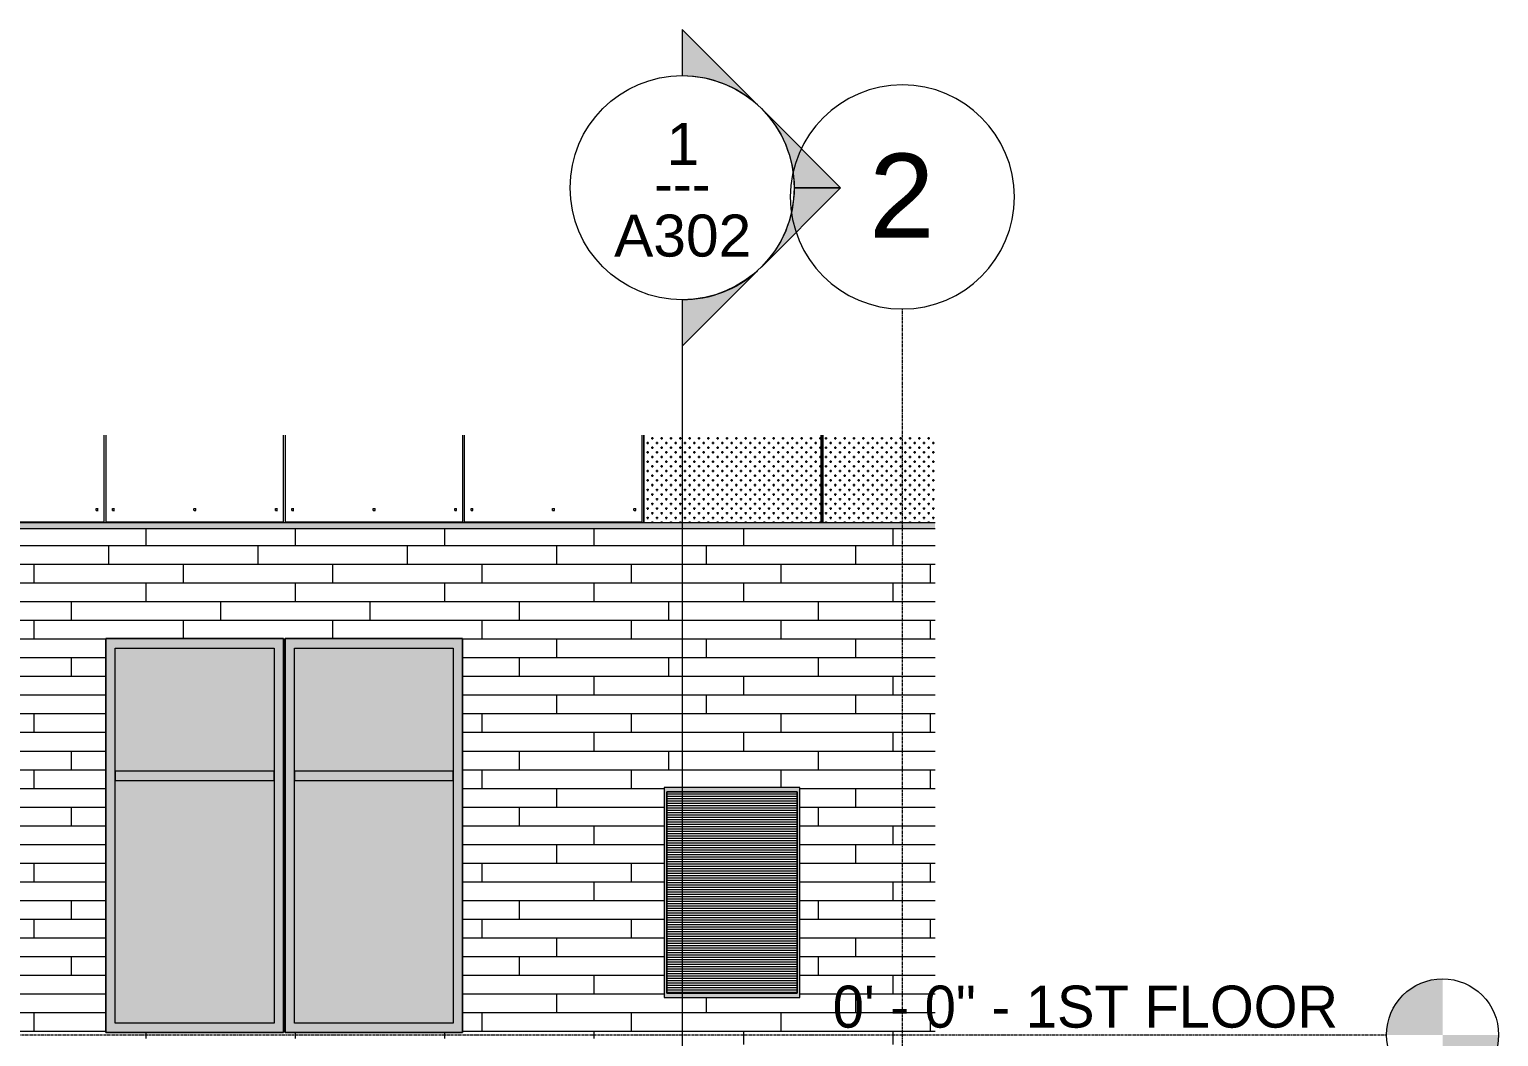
# Model space of a CAD drawing. Header units: inches. Extents: x 1750 to 8392, y -264 to 660.
# Drawn here: x 8077.4 to 8392.1, y -0.4 to 215.4 of the extents above; entities that cross this region are included whole.
import ezdxf

# ---------------------------------------------------------------- set-up
doc = ezdxf.new("R2010")
doc.units = ezdxf.units.IN
doc.header["$MEASUREMENT"] = 0
doc.linetypes.add('Grid Line 1_2_', pattern=[0.875, 0.5, -0.125, 0.125, -0.125])
for name, color, linetype, lineweight in [('0-2', 165, 'Continuous', 5), ('0-4', 50, 'Continuous', 5), ('A-CLNG-1', 13, 'Continuous', 5), ('A-CLNG-2', 13, 'Continuous', 9), ('A-FLOR-LEVL', 51, 'Continuous', 9), ('A-FLOR-LEVL-1', 51, 'Grid Line 1_2_', 9), ('A-FLOR-LEVL-2', 147, 'Continuous', 9), ('A-GENM', 5, 'Continuous', 9), ('A-GLAZ-1', 151, 'Continuous', 9), ('A-WALL-2', 113, 'Continuous', 9), ('A-WALL-PATT-1', 111, 'Continuous', 9), ('G-ANNO-SYMB-2', 111, 'Continuous', 9), ('S-GRID-1', 1, 'Grid Line 1_2_', 9), ('S-GRID-IDEN', 1, 'Continuous', 9)]:
    doc.layers.add(name, color=color, linetype=linetype, lineweight=lineweight)
doc.styles.add('Arial', font='arial.ttf', dxfattribs={"height": 9})
doc.styles.add('Arial_1', font='arial.ttf', dxfattribs={"height": 18})
doc.styles.add('Century Gothic', font='ufonts.com_century-gothic.ttf', dxfattribs={"height": 9})

# ---------------------------------------------------------------- blocks, each defined once
blk = doc.blocks.new('Level - Level Head - Circle-V71-SECTION AT INTAKE AREA WELL')
at = {"layer": 'A-FLOR-LEVL'}
h = blk.add_hatch(color=256, dxfattribs=at)
edge = h.paths.add_edge_path(flags=0)
edge.add_line((3270.02, 0), (3258.02, 0))
edge.add_arc((3270.02, 0), 12, 90, 180, ccw=False)
edge.add_line((3270.02, 12), (3270.02, 0))
h = blk.add_hatch(color=256, dxfattribs=at)
edge = h.paths.add_edge_path(flags=0)
edge.add_line((3270.02, -12), (3270.02, 0))
edge.add_line((3270.02, 0), (3282.02, 0))
edge.add_arc((3270.02, 0), 12, 270, 360, ccw=False)
at = {"layer": 'A-FLOR-LEVL-2'}
blk.add_circle((3270.02, 0), 12, dxfattribs=at)
blk = doc.blocks.new('CTR - 1st Phase - Common Walls_rvt-3-SECTION AT INTAKE AREA WELL')
at = {"layer": 'A-FLOR-LEVL-1'}
blk.add_line((2486.23, 0), (3258.02, 0), dxfattribs=at)
at = {"layer": '0-2'}
blk.add_blockref('Level - Level Head - Circle-V71-SECTION AT INTAKE AREA WELL', (0, 0), dxfattribs=at)
at = {"layer": 'A-FLOR-LEVL', "insert": (3139.4, 10.55), "char_height": 9, "width": 129.987, "attachment_point": 1, "style": 'Century Gothic'}
blk.add_mtext('0\' - 0" - 1ST FLOOR', dxfattribs=at)
blk = doc.blocks.new('CTR - 1st Phase -Stairs _ Elevators_rvt-3-SECTION AT INTAKE AREA WELL')
at = {"layer": 'A-FLOR-LEVL-1'}
blk.add_line((2486.23, 0), (3258.02, 0), dxfattribs=at)
at = {"layer": '0-2'}
blk.add_blockref('Level - Level Head - Circle-V71-SECTION AT INTAKE AREA WELL', (0, 0), dxfattribs=at)
at = {"layer": 'A-FLOR-LEVL', "insert": (3139.4, 10.55), "char_height": 9, "width": 129.987, "attachment_point": 1, "style": 'Century Gothic'}
blk.add_mtext('0\' - 0" - 1ST FLOOR', dxfattribs=at)
blk = doc.blocks.new('Perforated Panel at Magic-Pak - hvac panel - 2nd floor-2505073-SECTION AT INTAKE AREA WELL')
at = {"layer": 'A-GLAZ-1'}
h = blk.add_hatch(dxfattribs=at)
h.set_pattern_fill('FP_11', color=256, style=0, pattern_type=2)
h.set_pattern_definition([(180, (2849.124, 169.75), (-1, 1), [0.5, -1.5]), (90, (2848.874, 169.5), (1, 1), [0.5, -1.5])])
h.paths.add_polyline_path([(2830.11, 109.75), (2868.14, 109.75), (2868.14, 128.44), (2830.11, 128.44), (2830.11, 112.25)], flags=0)
for p, q in [((2830.11, 128.44), (2830.11, 109.75)), ((2868.14, 109.75), (2868.14, 128.44)), ((2830.11, 109.75), (2868.14, 109.75))]:
    blk.add_line(p, q, dxfattribs=at)
blk = doc.blocks.new('_THE_ WINDOW _ DOOR - Window - 1st Floor-V63-SECTION AT INTAKE AREA WELL')
at = {"layer": 'A-GLAZ-1'}
h = blk.add_hatch(color=256, dxfattribs=at)
h.paths.add_polyline_path([(3058.14, 0.5), (3060.14, 0.5), (3060.14, 84.87), (3022.11, 84.87), (3022.11, 0.5), (3024.11, 0.5)], flags=0)
h.paths.add_polyline_path([(3024.11, 2.5), (3024.11, 82.87), (3058.14, 82.87), (3058.14, 2.5)], flags=0)
h = blk.add_hatch(color=256, dxfattribs=at)
h.paths.add_polyline_path([(3024.11, 2.5), (3058.14, 2.5), (3058.14, 54.5), (3024.11, 54.5), (3024.11, 36.52)], flags=0)
h.paths.add_polyline_path([(3058.14, 56.5), (3058.14, 82.87), (3024.11, 82.87), (3024.11, 56.5), (3050.49, 56.5)], flags=0)
blk.add_hatch(color=256, dxfattribs=at).paths.add_polyline_path([(3058.14, 54.5), (3058.14, 56.5), (3024.11, 56.5), (3024.11, 54.5), (3052.49, 54.5)], flags=0)
for p, q in [((3060.14, 84.87), (3022.11, 84.87)), ((3022.11, 84.87), (3022.11, 0.5)), ((3024.11, 2.5), (3024.11, 82.87)), ((3024.11, 82.87), (3058.14, 82.87)), ((3058.14, 82.87), (3058.14, 2.5)), ((3060.14, 0.5), (3060.14, 84.87)), ((3024.11, 56.5), (3024.11, 54.5)), ((3058.14, 56.5), (3024.11, 56.5)), ((3024.11, 54.5), (3058.14, 54.5)), ((3058.14, 54.5), (3058.14, 56.5)), ((3022.11, 0.5), (3060.14, 0.5)), ((3058.14, 2.5), (3024.11, 2.5))]:
    blk.add_line(p, q, dxfattribs=at)
blk = doc.blocks.new('Perforated Panel at Magic-Pak - hvac panel - 2nd floor-V64-SECTION AT INTAKE AREA WELL')
at = {"layer": 'A-GLAZ-1'}
h = blk.add_hatch(dxfattribs=at)
h.set_pattern_fill('FP_84', color=256, style=0, pattern_type=2)
h.set_pattern_definition([(180, (3156.324, 169.75), (-1, 1), [0.5, -1.5]), (90, (3156.074, 169.5), (1, 1), [0.5, -1.5])])
h.paths.add_polyline_path([(3161.33, 109.75), (3161.33, 128.44), (3137.31, 128.44), (3137.31, 109.75)], flags=0)
for p, q in [((3137.31, 128.44), (3137.31, 109.75)), ((3137.31, 109.75), (3161.33, 109.75))]:
    blk.add_line(p, q, dxfattribs=at)
blk = doc.blocks.new('V-Series_EWC4_SPVU_RFA_2015 - 1ST FLOOR-2484708-SECTION AT INTAKE AREA WELL')
at = {"layer": 'A-GENM'}
h = blk.add_hatch(color=256, dxfattribs=at)
h.paths.add_polyline_path([(3123.83, 8), (3132.33, 8), (3132.33, 53), (3103.33, 53), (3103.33, 8), (3112.02, 8)], flags=0)
h.paths.add_polyline_path([(3103.89, 8.94), (3103.89, 52.06), (3131.77, 52.06), (3131.77, 8.94), (3111.39, 8.94)], flags=0)
h = blk.add_hatch(dxfattribs=at)
h.set_pattern_fill('FP_33', color=256, style=0, pattern_type=2)
h.set_pattern_definition([(0, (3129.192, -146.361), (0, 0.5), [])])
h.paths.add_polyline_path([(3131.77, 8.94), (3131.77, 52.06), (3103.89, 52.06), (3103.89, 8.94), (3125.17, 8.94)], flags=0)
for p, q in [((3132.33, 53), (3103.33, 53)), ((3103.33, 53), (3103.33, 8)), ((3103.89, 52.06), (3103.89, 8.94)), ((3131.77, 52.06), (3103.89, 52.06)), ((3103.89, 52.06), (3131.77, 52.06)), ((3103.89, 8.94), (3103.89, 52.06)), ((3131.77, 8.94), (3131.77, 52.06)), ((3131.77, 52.06), (3131.77, 8.94)), ((3132.33, 8), (3132.33, 53)), ((3103.33, 8), (3132.33, 8)), ((3103.89, 8.94), (3131.77, 8.94)), ((3131.77, 8.94), (3103.89, 8.94))]:
    blk.add_line(p, q, dxfattribs=at)
blk = doc.blocks.new('Level - Level Head - Circle-50818-SECTION AT INTAKE AREA WELL')
at = {"layer": 'A-FLOR-LEVL'}
h = blk.add_hatch(color=256, dxfattribs=at)
edge = h.paths.add_edge_path(flags=0)
edge.add_line((3270.02, 0), (3258.02, 0))
edge.add_arc((3270.02, 0), 12, 90, 180, ccw=False)
edge.add_line((3270.02, 12), (3270.02, 0))
h = blk.add_hatch(color=256, dxfattribs=at)
edge = h.paths.add_edge_path(flags=0)
edge.add_line((3270.02, -12), (3270.02, 0))
edge.add_line((3270.02, 0), (3282.02, 0))
edge.add_arc((3270.02, 0), 12, 270, 360, ccw=False)
blk.add_circle((3270.02, 0), 12, dxfattribs=at)
blk = doc.blocks.new('Grid - Grid Head - Circle-50561-SECTION AT INTAKE AREA WELL')
at = {"layer": 'S-GRID-IDEN'}
for start, end in [(360, 180), (180, 360)]:
    blk.add_arc((3154.32, 179.49), 24, start, end, dxfattribs=at)
blk = doc.blocks.new('Section - Section Head - Filled-22785-SECTION AT INTAKE AREA WELL')
at = {"layer": 'G-ANNO-SYMB-2'}
h = blk.add_hatch(color=256, dxfattribs=at)
edge = h.paths.add_edge_path(flags=0)
edge.add_line((3123.25, -189.24), (3107.15, -173.14))
edge.add_line((3107.15, -173.14), (3107.15, -183.05))
edge.add_arc((3107.15, -207.08), 24.03, 47.9216, 90, ccw=False)
h = blk.add_hatch(color=256, dxfattribs=at)
edge = h.paths.add_edge_path(flags=0)
edge.add_arc((3107.15, -207.08), 24, 0, 45, ccw=False)
edge.add_line((3131.15, -207.08), (3141.09, -207.08))
edge.add_line((3141.09, -207.08), (3124.12, -190.11))
h = blk.add_hatch(color=256, dxfattribs=at)
edge = h.paths.add_edge_path(flags=0)
edge.add_line((3124.12, -224.05), (3141.09, -207.08))
edge.add_line((3141.09, -207.08), (3131.15, -207.08))
edge.add_arc((3107.15, -207.08), 24, 315, 360, ccw=False)
h = blk.add_hatch(color=256, dxfattribs=at)
edge = h.paths.add_edge_path(flags=0)
edge.add_arc((3107.15, -207.08), 24.03, 270, 312.0784, ccw=False)
edge.add_line((3107.15, -231.11), (3107.15, -241.02))
edge.add_line((3107.15, -241.02), (3123.25, -224.92))
for p, q in [((3107.15, -183.05), (3107.15, -173.14)), ((3107.15, -173.14), (3123.25, -189.24)), ((3124.12, -190.11), (3141.09, -207.08)), ((3141.09, -207.08), (3124.12, -224.05)), ((3131.15, -207.08), (3141.09, -207.08)), ((3141.09, -207.08), (3131.15, -207.08)), ((3123.25, -224.92), (3107.15, -241.02)), ((3107.15, -241.02), (3107.15, -231.11))]:
    blk.add_line(p, q, dxfattribs=at)
for centre, radius, start, end in [((3107.15, -207.11), 24, 90, 270), ((3107.15, -207.08), 24.03, 47.9216, 90), ((3107.15, -207.11), 24, 270, 90), ((3107.15, -207.08), 24, 360, 45), ((3107.15, -207.08), 24, 315, 360), ((3107.15, -207.08), 24.03, 270, 312.0784)]:
    blk.add_arc(centre, radius, start, end, dxfattribs=at)

msp = doc.modelspace()

# ---------------------------------------------------------------- hatches: boundary and pattern name
at = {"layer": 'A-CLNG-1'}
msp.add_hatch(color=256, dxfattribs=at).paths.add_polyline_path([(8271.4243, 108.375), (8271.4243, 109.75), (8054.9103, 109.75), (8054.9103, 109.875), (8045.1603, 109.875), (8045.1603, 109.75), (7758.0853, 109.75), (7758.0853, 109.875), (7748.3353, 109.875), (7748.3353, 109.75), (7747.7728, 109.75), (7747.7728, 108.375), (8199.1213, 108.375)], flags=0)
at = {"layer": 'A-WALL-PATT-1'}
h = msp.add_hatch(dxfattribs=at)
h.set_pattern_fill('FP_2', color=256, style=0, pattern_type=2)
h.set_pattern_definition([(0, (8978.38, 112.3), (-38.4, 120.375), [0.392, -38.007]), (0, (8978.38, 112.7), (-38.4, 120.375), [0.392, -38.007]), (0, (8978.38, 128.66), (-38.4, 120.375), [0.392, -38.007]), (0, (8978.38, 129.05), (-38.4, 120.375), [0.392, -38.007]), (0, (8978.38, 145.02), (-38.4, 120.375), [0.392, -38.007]), (0, (8978.38, 145.41), (-38.4, 120.375), [0.392, -38.007]), (0, (8978.38, 161.38), (-38.4, 120.375), [0.392, -38.007]), (0, (8978.38, 161.77), (-38.4, 120.375), [0.392, -38.007]), (0, (8978.38, 177.73), (-38.4, 120.375), [0.392, -38.007]), (0, (8978.38, 178.12), (-38.4, 120.375), [0.392, -38.007]), (0, (8978.38, 194.09), (-38.4, 120.375), [0.392, -38.007]), (0, (8978.38, 194.48), (-38.4, 120.375), [0.392, -38.007]), (0, (8978.38, 210.45), (-38.4, 120.375), [0.392, -38.007]), (0, (8978.38, 210.84), (-38.4, 120.375), [0.392, -38.007]), (0, (8978.38, 226.8), (-38.4, 120.375), [0.392, -38.007]), (0, (8978.38, 227.2), (-38.4, 120.375), [0.392, -38.007]), (0, (8995.83, 112.3), (-38.4, 120.375), [0.392, -38.007]), (0, (8995.83, 112.7), (-38.4, 120.375), [0.392, -38.007]), (0, (8995.83, 128.66), (-38.4, 120.375), [0.392, -38.007]), (0, (8995.83, 129.05), (-38.4, 120.375), [0.392, -38.007]), (0, (8995.83, 145.02), (-38.4, 120.375), [0.392, -38.007]), (0, (8995.83, 145.41), (-38.4, 120.375), [0.392, -38.007]), (0, (8995.83, 161.38), (-38.4, 120.375), [0.392, -38.007]), (0, (8995.83, 161.77), (-38.4, 120.375), [0.392, -38.007]), (0, (8995.83, 177.73), (-38.4, 120.375), [0.392, -38.007]), (0, (8995.83, 178.12), (-38.4, 120.375), [0.392, -38.007]), (0, (8995.83, 194.09), (-38.4, 120.375), [0.392, -38.007]), (0, (8995.83, 194.48), (-38.4, 120.375), [0.392, -38.007]), (0, (8995.83, 210.45), (-38.4, 120.375), [0.392, -38.007]), (0, (8995.83, 210.84), (-38.4, 120.375), [0.392, -38.007]), (0, (8995.83, 226.8), (-38.4, 120.375), [0.392, -38.007]), (0, (8995.83, 227.2), (-38.4, 120.375), [0.392, -38.007]), (0, (9013.28, 112.3), (-38.4, 120.375), [0.392, -38.007]), (0, (9013.28, 112.7), (-38.4, 120.375), [0.392, -38.007]), (0, (9013.28, 128.66), (-38.4, 120.375), [0.392, -38.007]), (0, (9013.28, 129.05), (-38.4, 120.375), [0.392, -38.007]), (0, (9013.28, 145.02), (-38.4, 120.375), [0.392, -38.007]), (0, (9013.28, 145.41), (-38.4, 120.375), [0.392, -38.007]), (0, (9013.28, 161.38), (-38.4, 120.375), [0.392, -38.007]), (0, (9013.28, 161.77), (-38.4, 120.375), [0.392, -38.007]), (0, (9013.28, 177.73), (-38.4, 120.375), [0.392, -38.007]), (0, (9013.28, 178.12), (-38.4, 120.375), [0.392, -38.007]), (0, (9013.28, 194.09), (-38.4, 120.375), [0.392, -38.007]), (0, (9013.28, 194.48), (-38.4, 120.375), [0.392, -38.007]), (0, (9013.28, 210.45), (-38.4, 120.375), [0.392, -38.007]), (0, (9013.28, 210.84), (-38.4, 120.375), [0.392, -38.007]), (0, (9013.28, 226.8), (-38.4, 120.375), [0.392, -38.007]), (0, (9013.28, 227.2), (-38.4, 120.375), [0.392, -38.007]), (90, (8976.635, 109.75), (-38.4, 2e-15), [120, -0.375]), (90, (8977.01, 109.75), (-38.4, 2e-15), [120, -0.375]), (90, (8978.376, 112.304), (-38.4, 2e-15), [0.392, -119.982]), (90, (8978.376, 128.66), (-38.4, 2e-15), [0.392, -119.982]), (90, (8978.376, 145.018), (-38.4, 2e-15), [0.392, -119.982]), (90, (8978.376, 161.375), (-38.4, 2e-15), [0.392, -119.982]), (90, (8978.376, 177.732), (-38.4, 2e-15), [0.392, -119.982]), (90, (8978.376, 194.09), (-38.4, 2e-15), [0.392, -119.982]), (90, (8978.376, 210.447), (-38.4, 2e-15), [0.392, -119.982]), (90, (8978.376, 226.804), (-38.4, 2e-15), [0.392, -119.982]), (90, (8978.77, 112.304), (-38.4, 2e-15), [0.392, -119.982]), (90, (8978.77, 128.66), (-38.4, 2e-15), [0.392, -119.982]), (90, (8978.77, 145.018), (-38.4, 2e-15), [0.392, -119.982]), (90, (8978.77, 161.375), (-38.4, 2e-15), [0.392, -119.982]), (90, (8978.77, 177.732), (-38.4, 2e-15), [0.392, -119.982]), (90, (8978.77, 194.09), (-38.4, 2e-15), [0.392, -119.982]), (90, (8978.77, 210.447), (-38.4, 2e-15), [0.392, -119.982]), (90, (8978.77, 226.804), (-38.4, 2e-15), [0.392, -119.982]), (90, (8995.826, 112.304), (-38.4, 2e-15), [0.392, -119.982]), (90, (8995.826, 128.66), (-38.4, 2e-15), [0.392, -119.982]), (90, (8995.826, 145.018), (-38.4, 2e-15), [0.392, -119.982]), (90, (8995.826, 161.375), (-38.4, 2e-15), [0.392, -119.982]), (90, (8995.826, 177.732), (-38.4, 2e-15), [0.392, -119.982]), (90, (8995.826, 194.09), (-38.4, 2e-15), [0.392, -119.982]), (90, (8995.826, 210.447), (-38.4, 2e-15), [0.392, -119.982]), (90, (8995.826, 226.804), (-38.4, 2e-15), [0.392, -119.982]), (90, (8996.22, 112.304), (-38.4, 2e-15), [0.392, -119.982]), (90, (8996.22, 128.66), (-38.4, 2e-15), [0.392, -119.982]), (90, (8996.22, 145.018), (-38.4, 2e-15), [0.392, -119.982]), (90, (8996.22, 161.375), (-38.4, 2e-15), [0.392, -119.982]), (90, (8996.22, 177.732), (-38.4, 2e-15), [0.392, -119.982]), (90, (8996.22, 194.09), (-38.4, 2e-15), [0.392, -119.982]), (90, (8996.22, 210.447), (-38.4, 2e-15), [0.392, -119.982]), (90, (8996.22, 226.804), (-38.4, 2e-15), [0.392, -119.982]), (90, (9013.276, 112.304), (-38.4, 2e-15), [0.392, -119.982]), (90, (9013.276, 128.66), (-38.4, 2e-15), [0.392, -119.982]), (90, (9013.276, 145.018), (-38.4, 2e-15), [0.392, -119.982]), (90, (9013.276, 161.375), (-38.4, 2e-15), [0.392, -119.982]), (90, (9013.276, 177.732), (-38.4, 2e-15), [0.392, -119.982]), (90, (9013.276, 194.09), (-38.4, 2e-15), [0.392, -119.982]), (90, (9013.276, 210.447), (-38.4, 2e-15), [0.392, -119.982]), (90, (9013.276, 226.804), (-38.4, 2e-15), [0.392, -119.982]), (90, (9013.67, 112.304), (-38.4, 2e-15), [0.392, -119.982]), (90, (9013.67, 128.66), (-38.4, 2e-15), [0.392, -119.982]), (90, (9013.67, 145.018), (-38.4, 2e-15), [0.392, -119.982]), (90, (9013.67, 161.375), (-38.4, 2e-15), [0.392, -119.982]), (90, (9013.67, 177.732), (-38.4, 2e-15), [0.392, -119.982]), (90, (9013.67, 194.09), (-38.4, 2e-15), [0.392, -119.982]), (90, (9013.67, 210.447), (-38.4, 2e-15), [0.392, -119.982]), (90, (9013.67, 226.804), (-38.4, 2e-15), [0.392, -119.982]), (180, (9015.04, 109.38), (-38.4, 120.375), [38.025, -0.375]), (180, (9015.04, 109.75), (-38.4, 120.375), [38.025, -0.375])])
h.paths.add_polyline_path([(8199.1213, 109.75), (8209.0111, 109.75), (8209.0111, 128.4411), (8055.0353, 128.4411), (8055.0353, 109.75), (8170.2353, 109.75)], flags=0)
h.paths.add_polyline_path([(8247.0345, 109.75), (8247.4111, 109.75), (8247.4111, 128.4411), (8247.0345, 128.4411), (8247.0345, 109.875)], flags=0)
h = msp.add_hatch(dxfattribs=at)
h.set_pattern_fill('FP_22', color=256, style=0, pattern_type=2)
h.set_pattern_definition([(0, (7822.423, 0.8), (0, 4), []), (90, (7822.423, 0.8), (-8, 8), [4, -28]), (90, (7838.423, 4.8), (-8, 8), [4, -28])])
h.paths.add_polyline_path([(8271.4243, -2.0531), (8271.4243, 108.375), (7822.4228, 108.375), (7822.4228, -0.75), (7996.3228, -0.75), (7996.3228, 36), (8000.5728, 36), (8000.5728, -0.75), (8012.5728, -0.75), (8012.5728, 36), (8016.8228, 36), (8016.8228, -0.75), (8228.0228, -0.75), (8228.0228, -2.0395), (8269.4886, -2.0525)], flags=0)
h.paths.add_polyline_path([(7869.8302, 0), (7869.8303, 0), (7866.0228, 0)], flags=0)
h.paths.add_polyline_path([(7912.0228, 0), (7895.0228, 0), (7894.6478, 0.5), (7885.6294, 0.5), (7885.6294, 0), (7885.5228, 0.0808), (7885.5206, 0.0824), (7884.9694, 0.5), (7884.5228, 0.5), (7884.5095, 0.5), (7865.5361, 0.5), (7865.5228, 0.5), (7865.0228, 0.4596), (7864.525, 0.0824), (7864.5228, 0.0808), (7864.4162, 0), (7864.4162, 0.5), (7863.4103, 0.5), (7863.4103, 24), (7856.8603, 24), (7856.8603, 8), (7855.3561, 8), (7856.5228, 2), (7855.0228, 0), (7837.0228, 0), (7837.2352, 8), (7827.8603, 8), (7827.8603, 53), (7838.4448, 53), (7863.4103, 71.3702), (7863.4103, 84.875), (7901.4353, 84.875), (7901.4635, 72.1841), (7901.6228, 72.1678), (7901.6228, 84.875), (7939.6478, 84.875), (7939.6478, 0.5), (7913.0095, 0.5), (7913.0228, 0)], flags=0)
h.paths.add_polyline_path([(8093.8103, 0.5), (8093.8103, 84.875), (8131.8353, 84.875), (8131.8353, 0.5), (8095.8103, 0.5)], flags=0)
h.paths.add_polyline_path([(8132.2103, 0.5), (8132.2103, 84.875), (8170.2353, 84.875), (8170.2353, 0.5), (8134.2103, 0.5)], flags=0)
h.paths.add_polyline_path([(7947.2103, 0.5), (7940.2103, 0.5), (7940.2103, 84.875), (7978.2353, 84.875), (7978.2353, 0.5), (7971.2353, 0.5)], flags=0)
h.paths.add_polyline_path([(7901.4353, 1), (7901.6228, 1), (7901.5821, 18.8176), (7901.4353, 18.8234), (7901.4353, 1.3428)], flags=0)
h.paths.add_polyline_path([(7854.5228, 1), (7855.5228, 2.5), (7854.4228, 8), (7838.2191, 8), (7838.0228, 1), (7853.0228, 1)], flags=0)
h.paths.add_polyline_path([(8213.4307, 8), (8213.4307, 53), (8242.4307, 53), (8242.4307, 8), (8213.9932, 8)], flags=0)
h.paths.add_polyline_path([(7901.6228, 19.8159), (7901.6228, 68.8431), (7901.4353, 68.7919), (7901.4353, 19.8234), (7901.5799, 19.8176)], flags=0)
h.paths.add_polyline_path([(7863.4103, 26), (7863.4103, 58.4215), (7857.5333, 56.8187), (7863.4103, 66.3743), (7863.4103, 66.5387), (7857.2791, 56.7493), (7843.5316, 53), (7856.8603, 53), (7856.8603, 26), (7863.0228, 26)], flags=0)
h.paths.add_polyline_path([(7988.7085, 85.7022), (7988.3269, 85.7149), (7988.5196, 85.7022), (7988.7073, 85.7022)], flags=0)
h.paths.add_polyline_path([(7985.2053, 77.384), (7984.2402, 77.384), (7984.2402, 77.9781), (7984.4864, 77.9781), (7984.5427, 79.2383), (7984.5584, 79.4177), (7984.8377, 80.8452), (7985.2, 81.9544), (7986.0191, 82.8954), (7986.7862, 83.4062), (7986.7862, 83.6562), (7986.9803, 83.6562), (7987.0388, 83.7238), (7986.8537, 83.7238), (7986.8832, 85.2238), (7987.0388, 85.2238), (7986.9463, 85.2913), (7986.7862, 85.2913), (7986.7862, 85.5413), (7986.8832, 85.5413), (7986.9803, 85.6382), (7987.6553, 85.7222), (7987.4842, 85.7102), (7987.4668, 85.744), (7987.4409, 85.7609), (7987.345, 85.744), (7987.3363, 85.8142), (7987.2837, 85.815), (7987.3363, 85.9275), (7987.6437, 87.8305), (7987.1103, 88.0514), (7986.6443, 88.409), (7986.2867, 88.875), (7986.062, 89.4177), (7985.9853, 90), (7986.062, 90.5823), (7986.2867, 91.125), (7986.7312, 91.6577), (7987.1103, 91.9486), (7987.6529, 92.1733), (7988.2353, 92.25), (7988.8176, 92.1733), (7989.3603, 91.9486), (7989.8263, 91.591), (7990.1838, 91.125), (7990.4166, 90.5221), (7990.4853, 90), (7990.4086, 89.4177), (7990.1838, 88.875), (7989.8263, 88.409), (7989.222, 87.9941), (7988.8275, 87.8267), (7989.177, 85.8669), (7989.177, 85.7994), (7989.0804, 85.7967), (7989.0804, 85.751), (7989.0804, 85.7082), (7988.733, 85.707), (7988.9233, 85.7022), (7989.5096, 85.6367), (7989.5873, 85.5413), (7989.6844, 85.5413), (7989.6844, 85.2913), (7989.4903, 85.2913), (7989.4317, 85.2238), (7989.6168, 85.2238), (7989.5873, 83.7238), (7989.4317, 83.7238), (7989.5243, 83.6562), (7989.6844, 83.6562), (7989.6844, 83.4062), (7990.5604, 82.8113), (7991.2798, 81.926), (7991.6687, 80.662), (7991.9121, 79.4177), (7991.9841, 77.9781), (7992.2303, 77.9781), (7992.2303, 77.384), (7985.3501, 77.384)], flags=0)

# ---------------------------------------------------------------- linework, layer by layer
at = {"layer": 'A-CLNG-2'}
msp.add_line((8271.4243, 108.375), (7747.7728, 108.375), dxfattribs=at)
at = {"layer": 'A-FLOR-LEVL-1'}
msp.add_line((7596.3246, 0), (8368.1155, 0), dxfattribs=at)
at = {"layer": 'A-WALL-2'}
for p, q in [((8209.0111, 109.75), (8209.0111, 128.4411)), ((8247.0345, 128.4411), (8247.0345, 109.75)), ((8247.4111, 109.75), (8247.4111, 128.4411)), ((8055.0353, 109.75), (8209.0111, 109.75)), ((8247.0345, 109.75), (8247.4111, 109.75)), ((8093.8103, 0.5), (8093.8103, 84.875)), ((8093.8103, 84.875), (8131.8353, 84.875)), ((8131.8353, 84.875), (8131.8353, 0.5)), ((8132.2103, 84.875), (8170.2353, 84.875)), ((8132.2103, 0.5), (8132.2103, 84.875)), ((8170.2353, 84.875), (8170.2353, 0.5)), ((8131.8353, 0.5), (8093.8103, 0.5)), ((8170.2353, 0.5), (8132.2103, 0.5))]:
    msp.add_line(p, q, dxfattribs=at)
at = {"layer": 'G-ANNO-SYMB-2'}
msp.add_line((8217.2478, 157.4431), (8217.2478, -183.0803), dxfattribs=at)
at = {"layer": 'S-GRID-1'}
msp.add_line((8264.4228, -159.8356), (8264.4228, 155.4948), dxfattribs=at)

# ---------------------------------------------------------------- block references
at = {"layer": '0-4'}
for name in ['CTR - 1st Phase -Stairs _ Elevators_rvt-3-SECTION AT INTAKE AREA WELL', 'CTR - 1st Phase - Common Walls_rvt-3-SECTION AT INTAKE AREA WELL']:
    msp.add_blockref(name, (5110.099, 0), dxfattribs=at)
at = {"layer": 'A-FLOR-LEVL'}
msp.add_blockref('Level - Level Head - Circle-50818-SECTION AT INTAKE AREA WELL', (5110.099, 0), dxfattribs=at)
at = {"layer": 'A-GENM'}
msp.add_blockref('V-Series_EWC4_SPVU_RFA_2015 - 1ST FLOOR-2484708-SECTION AT INTAKE AREA WELL', (5110.099, 0), dxfattribs=at)
at = {"layer": 'A-GLAZ-1'}
for name, p in [('Perforated Panel at Magic-Pak - hvac panel - 2nd floor-2505073-SECTION AT INTAKE AREA WELL', (5378.899, 0)), ('Perforated Panel at Magic-Pak - hvac panel - 2nd floor-V64-SECTION AT INTAKE AREA WELL', (5110.099, 0)), ('_THE_ WINDOW _ DOOR - Window - 1st Floor-V63-SECTION AT INTAKE AREA WELL', (5071.699, 0)), ('_THE_ WINDOW _ DOOR - Window - 1st Floor-V63-SECTION AT INTAKE AREA WELL', (5110.099, 0))]:
    msp.add_blockref(name, p, dxfattribs=at)
at = {"layer": 'G-ANNO-SYMB-2', "extrusion": (0, 0, -1), "rotation": 180}
msp.add_blockref('Section - Section Head - Filled-22785-SECTION AT INTAKE AREA WELL', (-5110.099, -25.6372), dxfattribs=at)
at = {"layer": 'S-GRID-IDEN'}
msp.add_blockref('Grid - Grid Head - Circle-50561-SECTION AT INTAKE AREA WELL', (5110.099, 0), dxfattribs=at)

# ---------------------------------------------------------------- texts
at = {"layer": 'A-FLOR-LEVL', "insert": (8249.5023, 10.5508), "char_height": 9, "width": 129.987, "attachment_point": 1, "style": 'Century Gothic'}
msp.add_mtext('0\' - 0" - 1ST FLOOR', dxfattribs=at)
at = {"layer": 'G-ANNO-SYMB-2', "char_height": 9, "attachment_point": 1}
for s, insert, width, style in [('1', (8213.9268, 195.3517), 8.484, 'Arial'), ('---', (8211.2755, 186.845), 15.453, 'Century Gothic'), ('A302', (8202.6827, 175.7155), 35.754, 'Arial')]:
    msp.add_mtext(s, dxfattribs=dict(at, insert=insert, width=width, style=style))
at = {"layer": 'S-GRID-IDEN', "insert": (8257.2938, 188.7828), "char_height": 18, "width": 16.968, "attachment_point": 1, "style": 'Arial_1'}
msp.add_mtext('2', dxfattribs=at)

doc.saveas('drawing.dxf')
